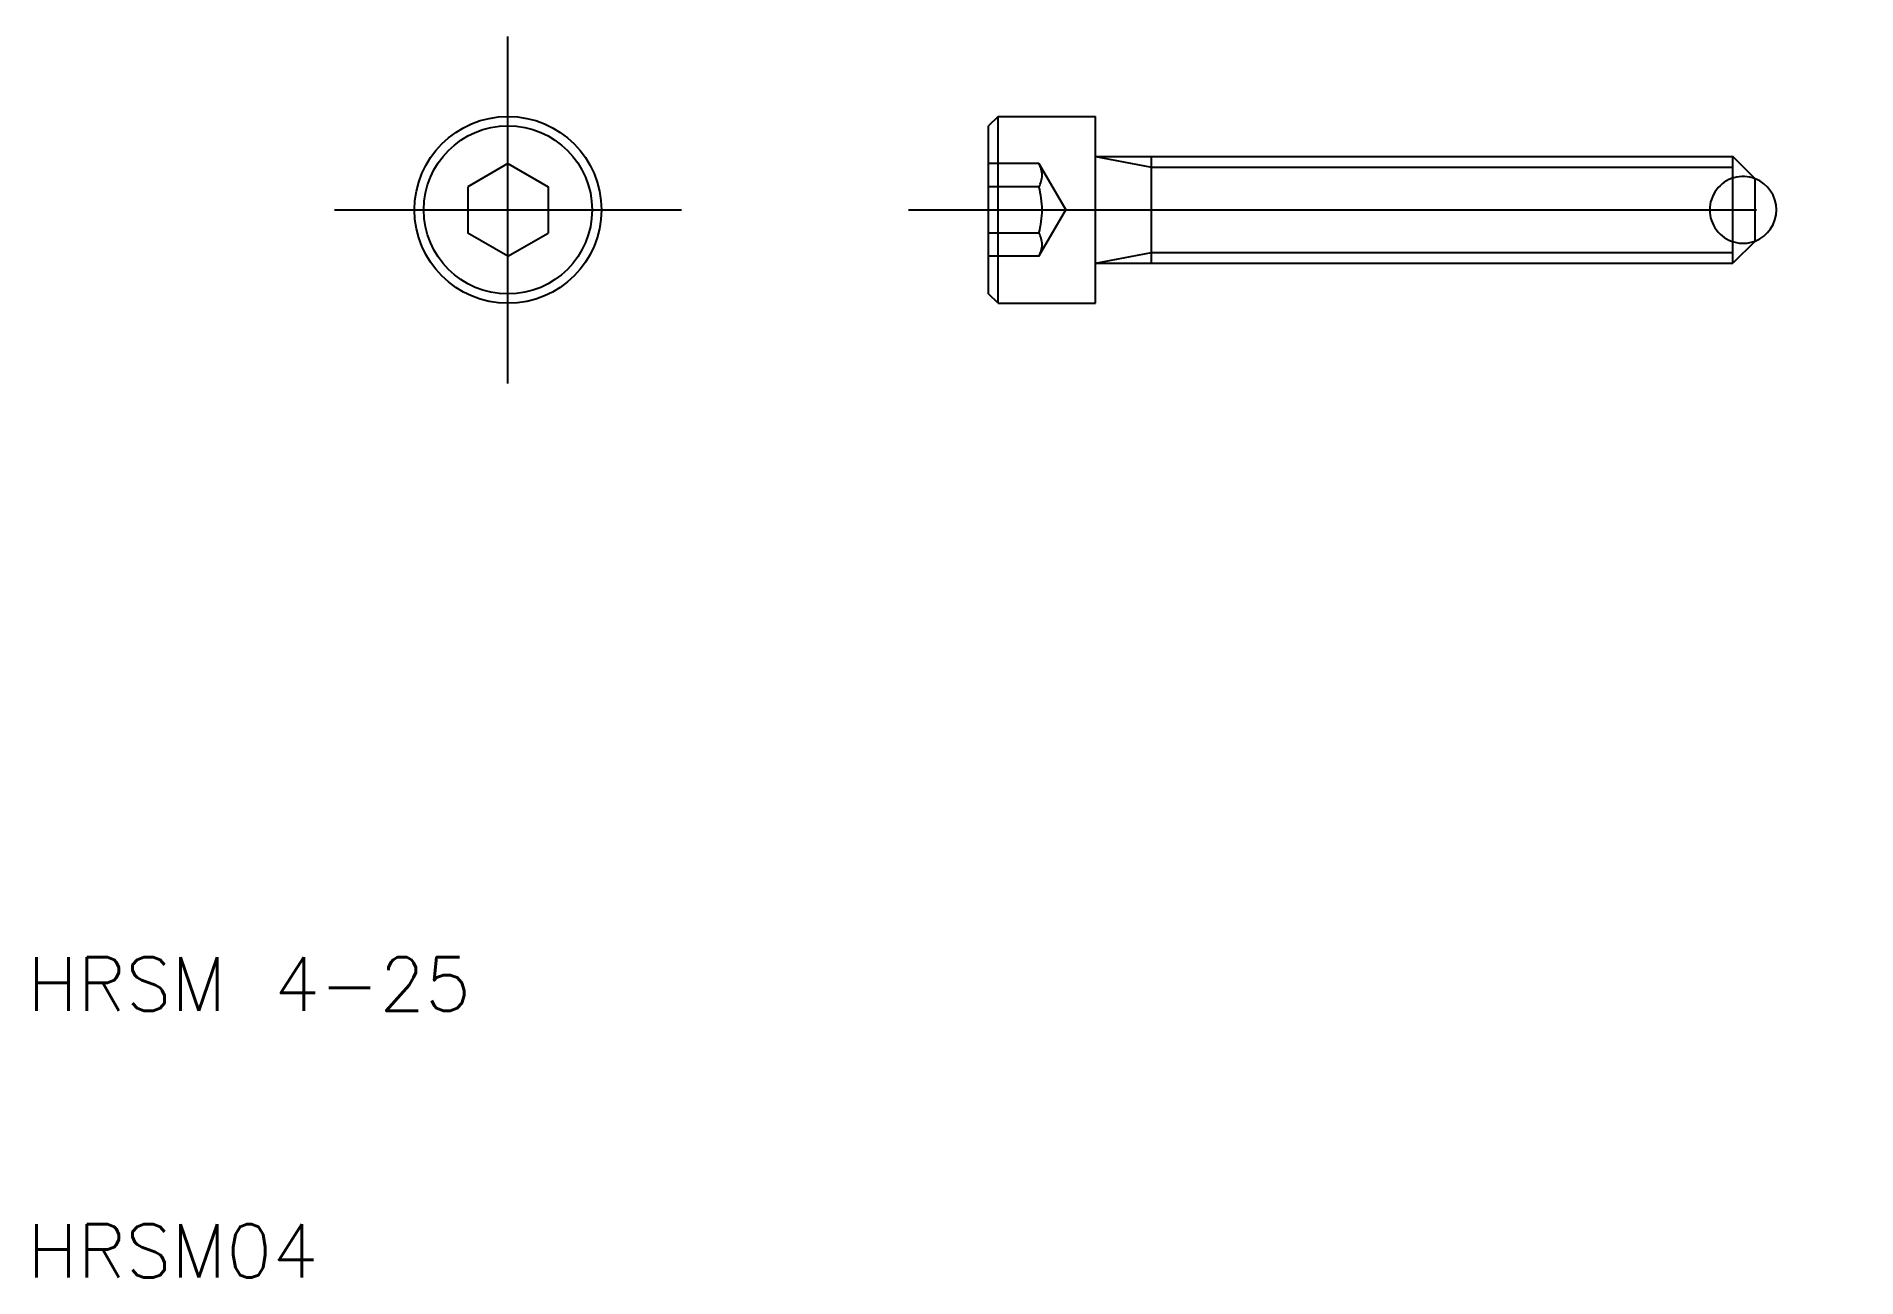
# Model space of a CAD drawing. Extents: x 10.3 to 78.5, y 10 to 56.5.
import ezdxf

# ---------------------------------------------------------------- set-up
doc = ezdxf.new("R2010")
doc.units = 0
doc.linetypes.add('CENTER', pattern=[50.8, 31.75, -6.35, 6.35, -6.35])
doc.linetypes.add('DASHED', pattern=[19.05, 12.7, -6.35])
doc.layers.get('0').update_dxf_attribs({"linetype": 'CONTINUOUS'})
doc.layers.add('CENTER', color=1, linetype='CENTER')
doc.styles.get("Standard").update_dxf_attribs({"font": 'txt.shx'})

msp = doc.modelspace()

# ---------------------------------------------------------------- linework, layer by layer
for p, q in [((46.35, 53.5), (46, 53.15)), ((46.35, 46.5), (46.35, 53.5)), ((46.35, 53.5), (50, 53.5)), ((50, 52), (50, 53.5)), ((46, 46.85), (46, 53.15)), ((50, 48), (50, 52)), ((50, 52), (73.866, 52)), ((52.1, 48), (52.1, 52)), ((73.866, 48), (73.866, 52)), ((74.7, 51.166), (73.866, 52)), ((28, 51.732), (26.5, 50.866)), ((28, 51.732), (29.5, 50.866)), ((74.7, 48.834), (74.7, 51.166)), ((26.5, 50.866), (26.5, 49.134)), ((29.5, 50.866), (29.5, 49.134)), ((28, 48.268), (26.5, 49.134)), ((28, 48.268), (29.5, 49.134)), ((74.7, 48.834), (73.866, 48)), ((50, 48), (73.866, 48)), ((50, 46.5), (50, 48)), ((46.35, 46.5), (46, 46.85)), ((46.35, 46.5), (50, 46.5))]:
    msp.add_line(p, q)
at = {"color": 3}
for p, q in [((50, 52), (52.1, 51.6)), ((52.1, 51.6), (73.866, 51.6)), ((50, 48), (52.1, 48.4)), ((52.1, 48.4), (73.866, 48.4))]:
    msp.add_line(p, q, dxfattribs=at)
at = {"color": 3, "linetype": 'DASHED'}
for p, q in [((47.884, 51.732), (46, 51.732)), ((47.884, 51.732), (48.884, 50)), ((47.884, 50.866), (46, 50.866)), ((47.884, 48.268), (48.884, 50)), ((47.884, 49.134), (46, 49.134)), ((47.884, 48.268), (46, 48.268))]:
    msp.add_line(p, q, dxfattribs=at)
for radius in [3.5, 3.15]:
    msp.add_circle((28, 50), radius)
for centre, radius, start, end in [((47.134, 51.299), 0.866, 330, 30), ((74.25, 50), 1.25, 68.8998, 291.1002), ((44.71, 50), 3.29, 344.73852, 15.26148), ((47.134, 48.701), 0.866, 330, 30)]:
    msp.add_arc(centre, radius, start, end, dxfattribs=at)
msp.add_arc((74.25, 50), 1.25, 291.1002, 68.8998)
at = {"layer": 'CENTER'}
for p, q in [((28, 43.5), (28, 56.5)), ((21.5, 50), (34.5, 50)), ((43, 50), (78.5, 50))]:
    msp.add_line(p, q, dxfattribs=at)

# ---------------------------------------------------------------- texts
for s, p in [('HRSM 4-25', (10, 20)), ('HRSM04', (10, 10))]:
    msp.add_text(s, height=2).set_placement(p)

doc.saveas('drawing.dxf')
